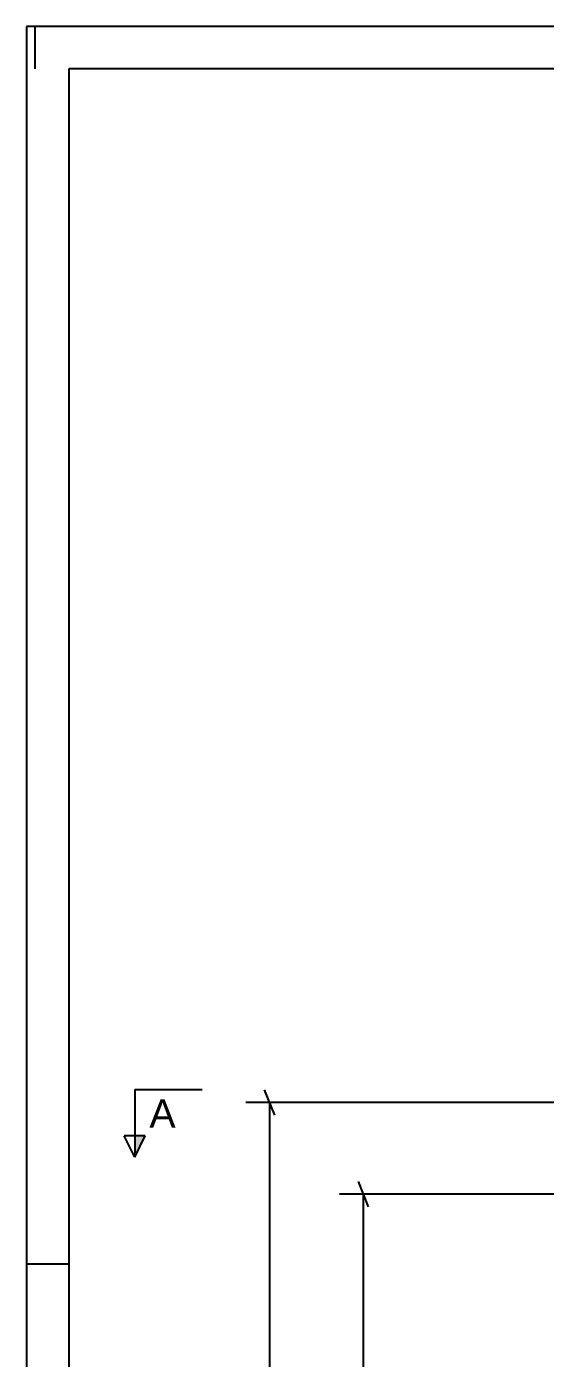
# Model space of a CAD drawing. Header units: millimetres. Extents: x 0 to 841, y 0 to 594.
# Drawn here: x 0 to 61.6, y 435.8 to 594 of the extents above; entities that cross this region are included whole.
import ezdxf

# ---------------------------------------------------------------- set-up
doc = ezdxf.new("R2010")
doc.units = ezdxf.units.MM
doc.styles.add('Arial', font='ARIAL.TTF', dxfattribs={"height": 0.2})
doc.styles.add('Arial Narrow', font='ARIALN.TTF', dxfattribs={"height": 0.2})

# ---------------------------------------------------------------- blocks, each defined once
blk = doc.blocks.new('Unknown-814521846-1135')
at = {"color": 5, "linetype": 'Continuous'}
for p, q in [((841, 594), (0, 594)), ((0, 594), (0, 0)), ((1, 589), (1, 594)), ((836, 589), (5, 589)), ((5, 589), (5, 5)), ((5, 447), (0, 447))]:
    blk.add_line(p, q, dxfattribs=at)
blk = doc.blocks.new('StraightDimension-814521846-4319 - 3290')
at = {"color": 7, "linetype": 'Continuous'}
for p, q in [((40.6, 453.84), (39.4, 456.84)), ((75.73, 455.34), (37.15, 455.34)), ((40, 329.48), (40, 455.34)), ((39.4, 330.98), (40.6, 327.98)), ((54.11, 329.48), (37.15, 329.48))]:
    blk.add_line(p, q, dxfattribs=at)
at = {"color": 0}
blk.add_wipeout([(39.25, 396.67), (35.05, 396.67), (35.05, 388.16), (39.25, 388.16)], dxfattribs=at)
at = {"color": 3, "style": 'Arial Narrow'}
blk.add_text('3146', height=2.863, rotation=90.0002, dxfattribs=at).set_placement((38.65, 388.76))
blk = doc.blocks.new('StraightDimension-814521846-4194 - 3290')
at = {"color": 7, "linetype": 'Continuous'}
for p, q in [((29.46, 464.71), (28.26, 467.71)), ((79.02, 466.21), (26.01, 466.21)), ((28.86, 321.75), (28.86, 466.21)), ((28.26, 323.25), (29.46, 320.25)), ((165.17, 321.75), (26.01, 321.75))]:
    blk.add_line(p, q, dxfattribs=at)
at = {"color": 0}
blk.add_wipeout([(28.11, 398.24), (23.91, 398.24), (23.91, 389.72), (28.11, 389.72)], dxfattribs=at)
at = {"color": 3, "style": 'Arial Narrow'}
blk.add_text('3612', height=2.863, rotation=90.0002, dxfattribs=at).set_placement((27.51, 390.32))
blk = doc.blocks.new('StraightDimension-814521846-4308 - 3290')
at = {"color": 7, "linetype": 'Continuous'}
for p, q in [((77.37, 452.34), (77.37, 388.3)), ((55.75, 333.12), (55.75, 393.55)), ((57.25, 391.3), (54.25, 390.1)), ((55.75, 390.7), (77.37, 390.7)), ((75.87, 390.1), (78.87, 391.3))]:
    blk.add_line(p, q, dxfattribs=at)
at = {"color": 0}
blk.add_wipeout([(70.82, 391.45), (70.82, 395.65), (62.31, 395.65), (62.31, 391.45)], dxfattribs=at)
at = {"color": 3, "style": 'Arial Narrow'}
blk.add_text('1431', height=2.863, dxfattribs=at).set_placement((62.91, 392.05))
blk = doc.blocks.new('SectionMark-814521846-4949 - 3290')
at = {"linetype": 'Continuous'}
blk.add_hatch(color=6, dxfattribs=at).paths.add_polyline_path([(12.83, 462.24), (14.08, 462.24), (12.83, 459.74)])
at = {"color": 6, "linetype": 'Continuous'}
for p, q in [((12.83, 467.74), (20.83, 467.74)), ((12.83, 467.74), (12.83, 459.74)), ((12.83, 459.74), (11.58, 462.24)), ((14.08, 462.24), (11.58, 462.24)), ((12.83, 459.74), (14.08, 462.24))]:
    blk.add_line(p, q, dxfattribs=at)
at = {"color": 0, "linetype": 'Continuous'}
blk.add_wipeout([(17.69, 463.24), (17.69, 466.74), (14.58, 466.74), (14.58, 463.24)], dxfattribs=at)
at = {"color": 3, "linetype": 'Continuous', "style": 'Arial'}
blk.add_text('A', height=3.34, dxfattribs=at).set_placement((14.58, 463.24))

msp = doc.modelspace()

# ---------------------------------------------------------------- block references
msp.add_blockref('Unknown-814521846-1135', (0, 0))

# ---------------------------------------------------------------- next in the draw order: block references
msp.add_blockref('StraightDimension-814521846-4319 - 3290', (0, 0))

# ---------------------------------------------------------------- next in the draw order: block references
msp.add_blockref('StraightDimension-814521846-4194 - 3290', (0, 0))

# ---------------------------------------------------------------- next in the draw order: block references
for name in ['SectionMark-814521846-4949 - 3290', 'StraightDimension-814521846-4308 - 3290']:
    msp.add_blockref(name, (0, 0))

doc.saveas('drawing.dxf')
